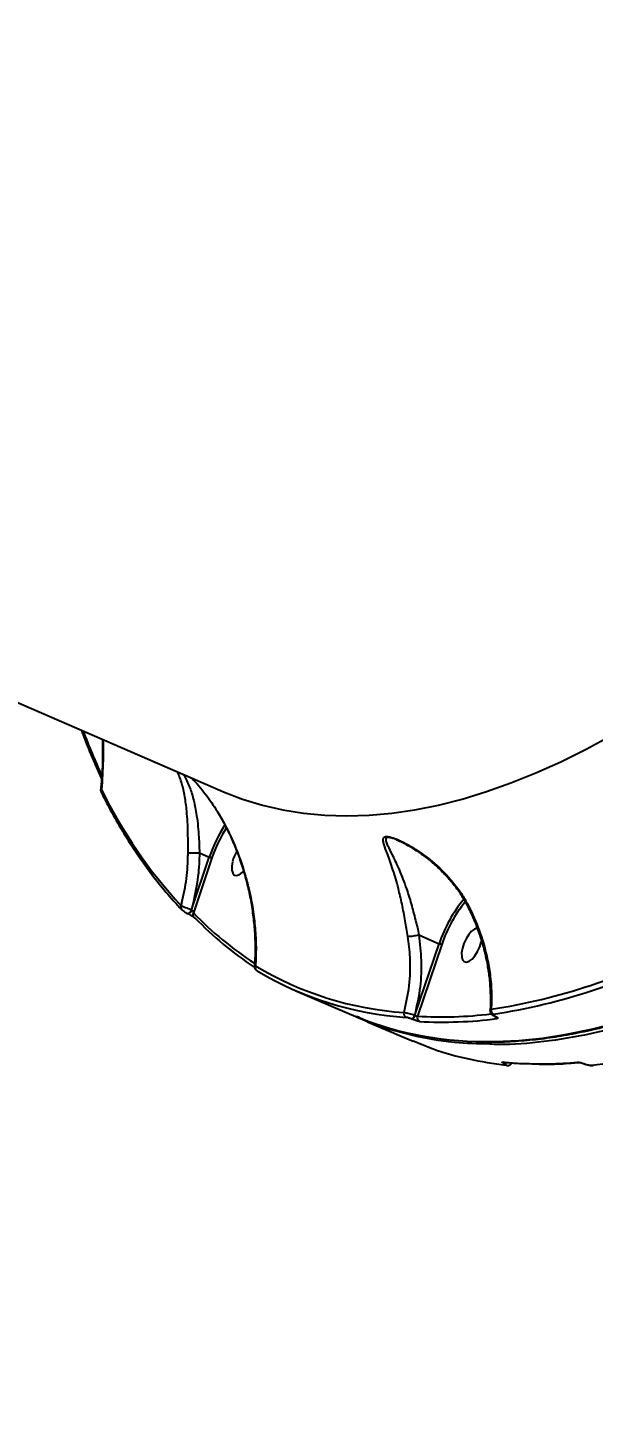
# Model space of a CAD drawing. Header units: millimetres. Extents: x -4153 to 4002, y -5023 to 3197.
# Drawn here: x -209.8 to -69.8, y -2486.2 to -2143.7 of the extents above; entities that cross this region are included whole.
import ezdxf

# ---------------------------------------------------------------- set-up
doc = ezdxf.new("R2010")
doc.units = ezdxf.units.MM
for name, color, linetype in [('DIKOM_ОБЪЕКТ', 7, 'Continuous'), ('DIKOM_РАЗМЕР_ЗОНА', 7, 'Continuous'), ('DIKOM_РАЗМЕР_ОБЪЕКТА', 7, 'Continuous')]:
    doc.layers.add(name, color=color, linetype=linetype)
doc.styles.add('style1', font='arialbd.ttf', dxfattribs={"width": 0.8})
doc.dimstyles.new('1-50', dxfattribs={"dimtxt": 300, "dimasz": 200, "dimexe": 100, "dimexo": 0, "dimgap": 100, "dimtad": 1, "dimtxsty": 'style1', "dimcen": 200, "dimclrd": 7, "dimclre": 7, "dimclrt": 7, "dimadec": 1, "dimazin": 2, "dimtfac": 1, "dimtmove": 0, "dimatfit": 2, "dimfxl": 0, "dimlwd": 25, "dimlwe": 18, "dimarcsym": 0})

# ---------------------------------------------------------------- blocks, each defined once
blk = doc.blocks.new('*D9')
at = {"layer": 'Defpoints', "color": 0, "transparency": 16777216}
for p in [(2370.19, 1747.32), (-2106.31, -2974.61), (1195.51, -2974.61)]:
    blk.add_point(p, dxfattribs=at)
at = {"layer": 'DIKOM_РАЗМЕР_ОБЪЕКТА', "color": 7, "lineweight": 18, "transparency": 16777216}
for p, q in [((2370.19, 1747.32), (-2206.31, 1747.32)), ((1195.51, -2974.61), (-2206.31, -2974.61))]:
    blk.add_line(p, q, dxfattribs=at)
at = {"layer": 'DIKOM_РАЗМЕР_ОБЪЕКТА', "color": 7, "lineweight": 25, "transparency": 16777216}
blk.add_line((-2106.31, 1547.32), (-2106.31, -2774.61), dxfattribs=at)
at = {"layer": 'DIKOM_РАЗМЕР_ОБЪЕКТА', "color": 7, "transparency": 16777216}
for points in [[(-2139.64, 1547.32), (-2072.98, 1547.32), (-2106.31, 1747.32)], [(-2139.64, -2774.61), (-2072.98, -2774.61), (-2106.31, -2974.61)]]:
    blk.add_solid(points, dxfattribs=at)
at = {"layer": 'DIKOM_РАЗМЕР_ОБЪЕКТА', "color": 7, "transparency": 16777216, "insert": (-2359.48, -612.26), "char_height": 300, "attachment_point": 5, "rotation": 90, "style": 'style1'}
blk.add_mtext('{\\fArial|b0|i0|c204|p34;4700}', dxfattribs=at)
blk = doc.blocks.new('*D10')
at = {"layer": 'Defpoints', "color": 0, "transparency": 16777216}
for p in [(4001.69, -909.96), (-3216.31, -1859.46), (4001.69, -4923)]:
    blk.add_point(p, dxfattribs=at)
at = {"layer": 'DIKOM_РАЗМЕР_ЗОНА', "color": 7, "lineweight": 18, "transparency": 16777216}
for p, q in [((4001.69, -909.96), (4001.69, -5023)), ((-3216.31, -1859.46), (-3216.31, -5023))]:
    blk.add_line(p, q, dxfattribs=at)
at = {"layer": 'DIKOM_РАЗМЕР_ЗОНА', "color": 7, "lineweight": 25, "transparency": 16777216}
blk.add_line((-3016.31, -4923), (3801.69, -4923), dxfattribs=at)
at = {"layer": 'DIKOM_РАЗМЕР_ЗОНА', "color": 7, "transparency": 16777216}
for points in [[(-3016.31, -4889.67), (-3016.31, -4956.33), (-3216.31, -4923)], [(3801.69, -4889.67), (3801.69, -4956.33), (4001.69, -4923)]]:
    blk.add_solid(points, dxfattribs=at)
at = {"layer": 'DIKOM_РАЗМЕР_ЗОНА', "color": 7, "transparency": 16777216, "insert": (392.69, -4669.83), "char_height": 300, "attachment_point": 5, "style": 'style1'}
blk.add_mtext('{\\fArial|b0|i0|c204|p34;7200}', dxfattribs=at)
blk = doc.blocks.new('*D11')
at = {"layer": 'Defpoints', "color": 0, "transparency": 16777216}
for p in [(2631.36, 3197.31), (-3702.81, -4429.79), (2071.05, -4429.79)]:
    blk.add_point(p, dxfattribs=at)
at = {"layer": 'DIKOM_РАЗМЕР_ЗОНА', "color": 7, "lineweight": 18, "transparency": 16777216}
for p, q in [((2631.36, 3197.31), (-3802.81, 3197.31)), ((2071.05, -4429.79), (-3802.81, -4429.79))]:
    blk.add_line(p, q, dxfattribs=at)
at = {"layer": 'DIKOM_РАЗМЕР_ЗОНА', "color": 7, "lineweight": 25, "transparency": 16777216}
blk.add_line((-3702.81, 2997.31), (-3702.81, -4229.79), dxfattribs=at)
at = {"layer": 'DIKOM_РАЗМЕР_ЗОНА', "color": 7, "transparency": 16777216}
for points in [[(-3736.14, 2997.31), (-3669.48, 2997.31), (-3702.81, 3197.31)], [(-3736.14, -4229.79), (-3669.48, -4229.79), (-3702.81, -4429.79)]]:
    blk.add_solid(points, dxfattribs=at)
at = {"layer": 'DIKOM_РАЗМЕР_ЗОНА', "color": 7, "transparency": 16777216, "insert": (-3955.98, -616.24), "char_height": 300, "attachment_point": 5, "rotation": 90, "style": 'style1'}
blk.add_mtext('{\\fArial|b0|i0|c204|p34;7600}', dxfattribs=at)
blk = doc.blocks.new('*D12')
at = {"layer": 'Defpoints', "color": 0, "transparency": 16777216}
for p in [(-1688.31, 690.56), (2486.69, 690.56), (-1688.31, -3442.2)]:
    blk.add_point(p, dxfattribs=at)
at = {"layer": 'DIKOM_РАЗМЕР_ОБЪЕКТА', "color": 7, "lineweight": 18, "transparency": 16777216}
for p, q in [((-1688.31, 690.56), (-1688.31, -3542.2)), ((2486.69, 690.56), (2486.69, -3542.2))]:
    blk.add_line(p, q, dxfattribs=at)
at = {"layer": 'DIKOM_РАЗМЕР_ОБЪЕКТА', "color": 7, "lineweight": 25, "transparency": 16777216}
blk.add_line((2286.69, -3442.2), (-1488.31, -3442.2), dxfattribs=at)
at = {"layer": 'DIKOM_РАЗМЕР_ОБЪЕКТА', "color": 7, "transparency": 16777216}
for points in [[(-1488.31, -3408.87), (-1488.31, -3475.54), (-1688.31, -3442.2)], [(2286.69, -3408.87), (2286.69, -3475.54), (2486.69, -3442.2)]]:
    blk.add_solid(points, dxfattribs=at)
at = {"layer": 'DIKOM_РАЗМЕР_ОБЪЕКТА', "color": 7, "transparency": 16777216, "insert": (399.19, -3189.03), "char_height": 300, "attachment_point": 5, "style": 'style1'}
blk.add_mtext('{\\fArial|b0|i0|c204|p34;4175}', dxfattribs=at)

msp = doc.modelspace()

# ---------------------------------------------------------------- linework, layer by layer
at = {"layer": 'DIKOM_ОБЪЕКТ', "color": 7, "linetype": 'Continuous'}
for p, q in [((-430.948, -2215.977), (-162.056, -2332.429)), ((-169.272, -2361.923), (-164.874, -2348.894)), ((-167.32, -2347.837), (-167.313, -2347.838)), ((-167.313, -2347.838), (-164.874, -2348.894)), ((-164.228, -2349.075), (-168.807, -2362.641)), ((-169.299, -2361.911), (-169.272, -2361.923)), ((-170.165, -2362.83), (-170.138, -2362.842)), ((-113.022, -2368.109), (-107.976, -2370.295)), ((-113.989, -2387.99), (-107.976, -2370.295)), ((-107.33, -2370.477), (-113.357, -2388.21)), ((-143.41, -2381.914), (-130.156, -2387.655)), ((-114.788, -2388.92), (-114.833, -2388.901)), ((-114.035, -2387.97), (-113.989, -2387.99)), ((-94.334, -2388.13), (-94.269, -2388.159)), ((-94.219, -2388.144), (-94.153, -2388.173)), ((-91.974, -2399.627), (-91.967, -2399.628)), ((-72.074, -2399.967), (-72.067, -2399.969))]:
    msp.add_line(p, q, dxfattribs=at)
at = {"layer": 'DIKOM_ОБЪЕКТ', "color": 7, "linetype": 'Continuous', "flags": 128}
for points in [[(-162.056, -2332.429), (-161.373, -2332.721), (-156.608, -2334.534), (-151.708, -2336.019), (-146.675, -2337.175), (-141.516, -2338), (-136.235, -2338.494), (-130.836, -2338.656), (-125.325, -2338.487), (-119.708, -2337.985), (-113.988, -2337.153), (-108.172, -2335.989), (-102.265, -2334.497), (-96.272, -2332.676), (-90.199, -2330.529), (-84.052, -2328.057), (-77.836, -2325.264), (-71.557, -2322.151), (-65.221, -2318.721)], [(-159.12, -2349.991), (-159.311, -2351.124), (-159.298, -2352.104), (-159.082, -2352.85), (-158.68, -2353.302), (-158.125, -2353.424), (-157.461, -2353.206), (-156.744, -2352.665), (-156.413, -2352.322)], [(-169.299, -2361.911), (-169.388, -2362.135), (-169.5, -2362.347), (-169.627, -2362.533), (-169.763, -2362.682), (-169.898, -2362.787), (-170.026, -2362.84), (-170.139, -2362.839), (-170.165, -2362.83)], [(-169.272, -2361.923), (-169.361, -2362.147), (-169.473, -2362.358), (-169.6, -2362.544), (-169.736, -2362.694), (-169.871, -2362.798), (-169.999, -2362.852), (-170.112, -2362.85), (-170.138, -2362.842)], [(-168.702, -2363.692), (-168.596, -2363.784), (-168.444, -2363.871)], [(-98.517, -2366.424), (-98.556, -2366.426), (-99.22, -2366.644), (-99.937, -2367.185), (-100.651, -2368.004), (-101.304, -2369.036), (-101.842, -2370.197), (-102.221, -2371.392)], [(-102.221, -2371.392), (-102.413, -2372.525), (-102.399, -2373.504), (-102.183, -2374.25), (-101.781, -2374.703), (-101.226, -2374.825), (-100.563, -2374.607), (-99.845, -2374.066), (-99.131, -2373.246), (-98.479, -2372.215), (-97.941, -2371.054), (-97.561, -2369.859), (-97.49, -2369.545)], [(-96.751, -2394.498), (-94.08, -2394.485), (-88.284, -2394.215), (-82.384, -2393.614), (-76.383, -2392.684), (-70.286, -2391.425), (-64.1, -2389.839)], [(-94.334, -2388.13), (-94.293, -2388.143), (-94.219, -2388.144)], [(-94.274, -2388.156), (-94.227, -2388.171), (-94.153, -2388.173)], [(-91.966, -2399.628), (-92.04, -2399.618), (-92.207, -2399.567)], [(-91.247, -2400.382), (-91.308, -2400.372), (-91.469, -2400.323)], [(-72.067, -2399.969), (-72.064, -2399.971), (-71.998, -2399.97)]]:
    msp.add_lwpolyline(points, dxfattribs=at)
at = {"layer": 'DIKOM_ОБЪЕКТ', "color": 7, "linetype": 'Continuous'}
for centre, radius, start, end in [((-39.206, -2258.515), 167.668, 200.66737, 204.72103), ((-190.85, -2332.588), 0.798, 149.50711, 205.29275), ((-85.01, -2280.132), 118.564, 206.04106, 222.92583), ((-130.288, -2360.705), 36.547, 147.22615, 161.14602), ((-130.612, -2360.565), 35.526, 147.74355, 161.13005), ((-149.392, -2352.425), 10.028, 150.13346, 165.95119), ((-171.048, -2361.275), 0.873, 153.10948, 221.96093), ((-168.049, -2363.096), 0.884, 149.01019, 222.39298), ((-105.38, -2301.229), 88.286, 224.07532, 236.82697), ((-76.076, -2380.823), 33.592, 140.15035, 161.73453), ((-76.345, -2380.71), 32.631, 140.43541, 161.72285), ((-104.786, -2302.227), 88.613, 224.07927, 236.46926), ((-119.081, -2232.779), 155.588, 278.87095, 297.53617), ((-118.569, -2233.666), 155.924, 278.87053, 297.53658), ((-152.599, -2376.152), 0.915, 155.90104, 243.94406), ((-111.166, -2305.215), 82.255, 239.07762, 266.18631), ((-110.638, -2306.255), 82.436, 239.07717, 266.18606), ((-94.05, -2386.767), 1.07, 165.88367, 243.64388), ((-96.541, -2308.52), 85.978, 246.98514, 269.86028), ((-115.667, -2387.598), 1.018, 162.2466, 243.46869), ((-115.237, -2387.746), 1.224, 289.29794, 349.42454), ((-115.191, -2387.766), 1.222, 289.26824, 349.47115), ((-112.399, -2388.583), 1.028, 158.72221, 243.28473), ((-107.464, -2286.45), 101.931, 266.6859, 276.95505), ((-106.952, -2287.133), 102.538, 266.69647, 277.43368), ((-93.269, -2387.909), 0.992, 196.62578, 245.16922), ((-91.828, -2399.247), 0.704, 269.26111, 324.31932), ((-73.468, -2398.862), 0.787, 246.67002, 275.94217), ((-69.897, -2399.637), 0.78, 246.62928, 276.06712)]:
    msp.add_arc(centre, radius, start, end, dxfattribs=at)
for points, knots in [([(-96.432, -2394.537), (-96.015, -2394.549), (-93.808, -2394.611), (-89.713, -2394.431), (-84.149, -2393.984), (-78.485, -2393.218), (-72.736, -2392.163), (-66.904, -2390.813), (-60.994, -2389.169), (-55.011, -2387.233), (-48.959, -2385.007), (-42.843, -2382.491), (-36.668, -2379.689), (-30.438, -2376.603), (-24.158, -2373.234), (-17.834, -2369.586), (-11.469, -2365.661), (-5.068, -2361.462), (1.363, -2356.993), (7.82, -2352.257), (14.298, -2347.258), (20.792, -2342), (27.298, -2336.485), (33.81, -2330.72), (40.324, -2324.708), (46.835, -2318.454), (53.338, -2311.962), (59.828, -2305.237), (66.3, -2298.285), (72.75, -2291.11), (79.173, -2283.719), (85.563, -2276.115), (91.917, -2268.307), (98.229, -2260.298), (104.495, -2252.095), (110.71, -2243.705), (116.869, -2235.134), (122.969, -2226.388), (129.003, -2217.473), (134.968, -2208.397), (140.86, -2199.166), (146.673, -2189.787), (152.404, -2180.267), (158.047, -2170.614), (163.6, -2160.834), (169.057, -2150.934), (173.825, -2142.039), (176.746, -2136.421), (177.915, -2134.173)], [0, 0, 0, 0, 0.0051793, 0.02739, 0.0496129, 0.0718476, 0.094093, 0.1163478, 0.1386107, 0.1608805, 0.1831557, 0.2054353, 0.2277184, 0.2500037, 0.2722902, 0.294578, 0.3168663, 0.3391542, 0.3614419, 0.3837289, 0.4060148, 0.4283, 0.4505842, 0.4728673, 0.4951492, 0.5174302, 0.5397103, 0.561989, 0.5842668, 0.6065436, 0.6288197, 0.6510948, 0.6733689, 0.6956427, 0.7179155, 0.7401876, 0.7624589, 0.7847299, 0.8070003, 0.8292702, 0.8515396, 0.8738085, 0.8960771, 0.9183452, 0.9406133, 0.9628808, 0.9851483, 1, 1, 1, 1]), ([(105.209, -2253.156), (102.721, -2256.423), (96.019, -2265.224), (84.942, -2278.907), (71.985, -2293.95), (58.794, -2308.228), (45.412, -2321.671), (31.88, -2334.208), (18.496, -2345.564), (5.303, -2355.726), (-7.662, -2364.711), (-20.61, -2372.665), (-33.495, -2379.513), (-46.269, -2385.209), (-58.648, -2389.615), (-70.612, -2392.784), (-82.091, -2394.622), (-90.388, -2395.389), (-94.707, -2395.146), (-95.465, -2395.103)], [0, 0, 0, 0, 0.0369366, 0.0995097, 0.162131, 0.2247044, 0.2890949, 0.3535379, 0.4179286, 0.4805017, 0.5431232, 0.6056961, 0.6700866, 0.73453, 0.7989206, 0.8614936, 0.9241148, 0.986688, 1, 1, 1, 1]), ([(-196.499, -2317.512), (-196.234, -2318.244), (-195.21, -2321.073), (-193.557, -2325.08), (-192.098, -2328.249), (-191.522, -2329.502)], [0, 0, 0, 0, 0.1743495, 0.6735815, 1, 1, 1, 1]), ([(-191.287, -2319.769), (-191.275, -2321.548), (-191.25, -2325.128), (-191.431, -2329.23), (-191.681, -2331.52), (-191.742, -2332.077)], [0, 0, 0, 0, 0.4276905, 0.8607057, 1, 1, 1, 1]), ([(-191.209, -2319.804), (-191.186, -2320.229), (-191.097, -2321.945), (-191.152, -2326.096), (-191.384, -2329.764), (-191.538, -2332.184)], [0, 0, 0, 0, 0.1007883, 0.4067706, 1, 1, 1, 1]), ([(-170.13, -2347.809), (-170.125, -2346.202), (-170.116, -2343.594), (-170.234, -2340.175), (-170.458, -2337.055), (-170.899, -2333.81), (-171.635, -2330.478), (-172.34, -2328.733), (-172.711, -2327.814)], [0, 0, 0, 0, 0.1907456, 0.3095396, 0.4310644, 0.6102612, 0.794864, 1, 1, 1, 1]), ([(-171.199, -2328.469), (-170.721, -2329.387), (-169.818, -2331.122), (-168.806, -2334.385), (-168.134, -2337.524), (-167.725, -2340.555), (-167.456, -2343.808), (-167.32, -2346.312), (-167.32, -2347.836), (-167.32, -2347.837)], [0, 0, 0, 0, 0.20663566, 0.39048769, 0.57405523, 0.69385033, 0.81355587, 0.99994167, 1, 1, 1, 1]), ([(-169.166, -2329.35), (-168.037, -2330.606), (-165.739, -2333.163), (-163.825, -2336.085), (-162.852, -2337.573)], [0, 0, 0, 0, 0.4911414, 1, 1, 1, 1]), ([(-191.748, -2332.078), (-191.754, -2332.16), (-191.771, -2332.382), (-191.695, -2332.669), (-191.6, -2332.85), (-191.561, -2332.924)], [0, 0, 0, 0, 0.2547513, 0.6933432, 1, 1, 1, 1]), ([(-191.739, -2332.078), (-191.73, -2332.087), (-191.716, -2332.101), (-191.582, -2332.163), (-191.538, -2332.184)], [0, 0, 0, 0, 0.6661689, 1, 1, 1, 1]), ([(-191.571, -2332.929), (-191.079, -2333.895), (-189.652, -2336.695), (-187.167, -2341.135), (-184.065, -2346.159), (-180.803, -2350.918), (-177.385, -2355.406), (-174.334, -2359.029), (-172.397, -2361.108), (-171.695, -2361.862)], [0, 0, 0, 0, 0.0864552, 0.2506158, 0.4147418, 0.5788123, 0.7428152, 0.9067425, 1, 1, 1, 1]), ([(-162.855, -2337.648), (-162.52, -2338.192), (-161.544, -2339.778), (-160.127, -2342.558), (-158.583, -2345.989), (-157.22, -2349.598), (-156.043, -2353.357), (-155.069, -2357.236), (-154.317, -2361.2), (-153.793, -2365.225), (-153.524, -2369.259), (-153.481, -2372.842), (-153.642, -2375.024), (-153.707, -2375.906)], [0, 0, 0, 0, 0.04581605, 0.13344996, 0.22395434, 0.31745664, 0.41391313, 0.51306101, 0.61440035, 0.71749997, 0.8229151, 0.9283823, 1, 1, 1, 1]), ([(-162.852, -2337.573), (-162.677, -2337.864), (-161.794, -2339.328), (-160.333, -2342.036), (-158.025, -2347.043), (-156.254, -2352.096), (-154.873, -2357.46), (-154.041, -2361.772), (-153.476, -2366.48), (-153.231, -2371.175), (-153.366, -2374.244), (-153.434, -2375.778)], [0, 0, 0, 0, 0.0242969, 0.1222497, 0.2202164, 0.4215172, 0.5118842, 0.6322331, 0.752591, 0.8762951, 1, 1, 1, 1]), ([(-115.713, -2368.46), (-115.923, -2367.18), (-116.374, -2364.433), (-117.152, -2360.438), (-118.16, -2356.136), (-119.405, -2351.876), (-120.679, -2348.333), (-121.522, -2346.082), (-121.849, -2344.81), (-121.835, -2344.09), (-121.475, -2343.813), (-120.936, -2343.741), (-120.092, -2343.844), (-118.282, -2344.489), (-115.947, -2345.642), (-112.528, -2347.707), (-108.358, -2350.9), (-104.709, -2354.749), (-102.207, -2358.188), (-101.205, -2360.012), (-100.702, -2360.929)], [0, 0, 0, 0, 0.0590579, 0.1267741, 0.1965311, 0.2899989, 0.3861949, 0.4527713, 0.4864331, 0.5209077, 0.5489151, 0.5542521, 0.5800485, 0.6152124, 0.6617349, 0.7094968, 0.8061404, 0.9056077, 0.9525564, 1, 1, 1, 1]), ([(-118.116, -2344.755), (-118.135, -2344.746), (-118.749, -2344.441), (-119.735, -2344.121), (-120.535, -2343.996), (-121.002, -2344.069), (-121.262, -2344.357), (-121.135, -2345.072), (-120.581, -2346.349), (-119.45, -2348.571), (-117.812, -2352.045), (-116.199, -2356.18), (-114.863, -2360.361), (-113.936, -2364.223), (-113.168, -2366.852), (-113.028, -2368.108), (-113.028, -2368.109)], [0, 0, 0, 0, 0.0017935, 0.0560552, 0.0946222, 0.1025871, 0.1449495, 0.1988337, 0.2531068, 0.3620325, 0.5192389, 0.6763341, 0.7900221, 0.9035394, 0.9999451, 1, 1, 1, 1]), ([(-118.116, -2344.756), (-118.003, -2344.803), (-117.486, -2345.02), (-116.417, -2345.564), (-114.798, -2346.479), (-112.793, -2347.767), (-110.485, -2349.476), (-108.052, -2351.586), (-105.791, -2353.895), (-103.817, -2356.32), (-102.181, -2358.687), (-101.307, -2360.327), (-100.892, -2361.105)], [0, 0, 0, 0, 0.0178574, 0.0820698, 0.1578955, 0.2574185, 0.3822628, 0.5139891, 0.6524667, 0.7764452, 0.8940039, 1, 1, 1, 1]), ([(-171.827, -2360.88), (-171.376, -2358.884), (-170.493, -2354.968), (-170.158, -2350.543), (-170.134, -2348.185), (-170.13, -2347.809)], [0, 0, 0, 0, 0.46652485, 0.91500923, 1, 1, 1, 1]), ([(-170.13, -2347.809), (-170.12, -2347.809), (-170.032, -2347.81), (-169.774, -2347.812), (-169.245, -2347.817), (-168.601, -2347.823), (-167.923, -2347.83), (-167.517, -2347.835), (-167.32, -2347.837)], [0, 0, 0, 0, 0.02594048, 0.22027618, 0.41786418, 0.61546122, 0.81310507, 1, 1, 1, 1]), ([(-167.313, -2347.838), (-167.319, -2348.226), (-167.358, -2350.682), (-167.749, -2355.451), (-168.764, -2359.681), (-169.299, -2361.911)], [0, 0, 0, 0, 0.0814784, 0.5156596, 1, 1, 1, 1]), ([(-164.228, -2349.075), (-164.235, -2349.075), (-164.253, -2349.074), (-164.308, -2349.069), (-164.411, -2349.05), (-164.564, -2349.008), (-164.727, -2348.955), (-164.825, -2348.914), (-164.874, -2348.894)], [0, 0, 0, 0, 0.0536195, 0.1414015, 0.3560921, 0.5708421, 0.7852929, 1, 1, 1, 1]), ([(-171.827, -2360.88), (-171.735, -2360.92), (-171.538, -2361.004), (-171.055, -2361.204), (-170.476, -2361.439), (-169.863, -2361.687), (-169.488, -2361.836), (-169.299, -2361.911)], [0, 0, 0, 0, 0.1847917, 0.3988319, 0.6012457, 0.7990034, 1, 1, 1, 1]), ([(-171.694, -2361.856), (-171.657, -2361.895), (-171.499, -2362.064), (-171.183, -2362.283), (-170.706, -2362.569), (-170.35, -2362.752), (-170.17, -2362.825), (-170.127, -2362.843)], [0, 0, 0, 0, 0.0986134, 0.4321922, 0.6860119, 0.9232373, 1, 1, 1, 1]), ([(-169.272, -2361.923), (-169.236, -2361.941), (-169.191, -2361.965), (-169.102, -2362.036), (-169.005, -2362.14), (-168.903, -2362.305), (-168.833, -2362.479), (-168.815, -2362.589), (-168.807, -2362.641)], [0, 0, 0, 0, 0.1271183, 0.1626131, 0.3403975, 0.5453885, 0.7831209, 1, 1, 1, 1]), ([(-100.905, -2361.11), (-100.626, -2361.654), (-99.798, -2363.272), (-98.657, -2366.063), (-97.478, -2369.454), (-96.546, -2372.9), (-95.861, -2376.357), (-95.42, -2379.801), (-95.26, -2383.193), (-95.26, -2385.537), (-95.382, -2386.713), (-95.392, -2386.81)], [0, 0, 0, 0, 0.06580765, 0.19566634, 0.3265812, 0.45839994, 0.59066243, 0.72269581, 0.85525923, 0.98805671, 1, 1, 1, 1]), ([(-100.854, -2361.085), (-100.862, -2361.081), (-100.886, -2361.072), (-100.81, -2361.008), (-100.729, -2360.949), (-100.702, -2360.929)], [0, 0, 0, 0, 0.2761338, 0.7507478, 1, 1, 1, 1]), ([(-100.702, -2360.929), (-99.769, -2362.935), (-97.881, -2366.999), (-96.29, -2372.564), (-95.368, -2377.575), (-94.939, -2381.999), (-95.038, -2384.997), (-95.088, -2386.506)], [0, 0, 0, 0, 0.2398776, 0.4858727, 0.6394255, 0.8185499, 1, 1, 1, 1]), ([(-170.136, -2362.843), (-170.127, -2362.847), (-170.028, -2362.887), (-169.779, -2363.008), (-169.422, -2363.199), (-169.071, -2363.413), (-168.831, -2363.581), (-168.714, -2363.68), (-168.705, -2363.689), (-168.702, -2363.692)], [0, 0, 0, 0, 0.01662039, 0.18808748, 0.37691926, 0.57943155, 0.78936045, 0.92577965, 1, 1, 1, 1]), ([(-116.636, -2387.287), (-116.157, -2385.094), (-115.184, -2380.647), (-114.982, -2374.252), (-115.492, -2370.208), (-115.713, -2368.46)], [0, 0, 0, 0, 0.35585582, 0.72148168, 1, 1, 1, 1]), ([(-115.713, -2368.46), (-115.694, -2368.46), (-115.621, -2368.46), (-115.399, -2368.454), (-114.961, -2368.417), (-114.328, -2368.338), (-113.647, -2368.231), (-113.234, -2368.149), (-113.028, -2368.109)], [0, 0, 0, 0, 0.03808439, 0.14918964, 0.36194498, 0.57464497, 0.78729653, 1, 1, 1, 1]), ([(-113.022, -2368.109), (-112.768, -2370.209), (-112.255, -2374.457), (-112.533, -2381.192), (-113.517, -2385.634), (-114.035, -2387.97)], [0, 0, 0, 0, 0.3165721, 0.6406597, 1, 1, 1, 1]), ([(-113.028, -2368.109), (-113.027, -2368.108), (-113.025, -2368.108), (-113.023, -2368.109), (-113.022, -2368.109)], [0, 0, 0, 0, 0.60790073, 1, 1, 1, 1]), ([(-107.33, -2370.477), (-107.339, -2370.476), (-107.357, -2370.476), (-107.413, -2370.469), (-107.512, -2370.45), (-107.665, -2370.409), (-107.829, -2370.355), (-107.927, -2370.315), (-107.976, -2370.295)], [0, 0, 0, 0, 0.0701278, 0.1412984, 0.3560905, 0.5705614, 0.7854559, 1, 1, 1, 1]), ([(-153.691, -2375.909), (-153.693, -2375.994), (-153.699, -2376.164), (-153.618, -2376.396), (-153.507, -2376.583), (-153.389, -2376.712), (-153.288, -2376.798), (-153.188, -2376.869), (-153.115, -2376.913), (-153.069, -2376.94)], [0, 0, 0, 0, 0.1668514, 0.3357088, 0.480716, 0.601772, 0.7016946, 0.8121685, 1, 1, 1, 1]), ([(-153.676, -2375.907), (-153.681, -2375.895), (-153.71, -2375.828), (-153.585, -2375.794), (-153.455, -2375.78), (-153.434, -2375.778)], [0, 0, 0, 0, 0.1623872, 0.8658361, 1, 1, 1, 1]), ([(-95.355, -2386.814), (-95.358, -2386.77), (-95.367, -2386.644), (-95.198, -2386.56), (-95.088, -2386.506)], [0, 0, 0, 0, 0.3468682, 1, 1, 1, 1]), ([(-128.457, -2388.383), (-126.383, -2389.282), (-121.735, -2391.297), (-117.038, -2393.261), (-114.435, -2394.349)], [0, 0, 0, 0, 0.445973, 1, 1, 1, 1]), ([(-95.465, -2395.103), (-98.406, -2395.033), (-105.056, -2394.872), (-114.84, -2393.037), (-122.894, -2390.832), (-127.226, -2388.799), (-128.398, -2388.249)], [0, 0, 0, 0, 0.2506456, 0.56687, 0.8828379, 1, 1, 1, 1]), ([(-116.636, -2387.287), (-116.514, -2387.298), (-116.27, -2387.32), (-115.705, -2387.442), (-115.071, -2387.614), (-114.488, -2387.8), (-114.164, -2387.922), (-114.035, -2387.97)], [0, 0, 0, 0, 0.2142644, 0.4282803, 0.6427372, 0.8575799, 1, 1, 1, 1]), ([(-114.833, -2388.901), (-114.897, -2388.874), (-115.057, -2388.806), (-115.346, -2388.702), (-115.66, -2388.603), (-115.94, -2388.532), (-116.061, -2388.517), (-116.121, -2388.509)], [0, 0, 0, 0, 0.1423061, 0.3570278, 0.5715663, 0.7857096, 1, 1, 1, 1]), ([(-112.861, -2389.501), (-112.952, -2389.49), (-113.134, -2389.469), (-113.554, -2389.363), (-114.024, -2389.216), (-114.455, -2389.06), (-114.693, -2388.96), (-114.788, -2388.92)], [0, 0, 0, 0, 0.215032, 0.4300327, 0.644714, 0.8592019, 1, 1, 1, 1]), ([(-113.989, -2387.99), (-113.958, -2388.003), (-113.878, -2388.037), (-113.736, -2388.092), (-113.582, -2388.147), (-113.445, -2388.191), (-113.386, -2388.204), (-113.357, -2388.21)], [0, 0, 0, 0, 0.1408398, 0.3552737, 0.5700207, 0.7849799, 1, 1, 1, 1]), ([(-95.367, -2386.815), (-95.376, -2386.867), (-95.403, -2387.031), (-95.319, -2387.294), (-95.166, -2387.562), (-94.945, -2387.786), (-94.679, -2387.974), (-94.426, -2388.081), (-94.298, -2388.135)], [0, 0, 0, 0, 0.0795156, 0.2529128, 0.4102577, 0.5674706, 0.7812095, 1, 1, 1, 1]), ([(-94.525, -2387.725), (-94.575, -2387.738), (-94.673, -2387.762), (-94.68, -2387.848), (-94.573, -2387.958), (-94.4, -2388.062), (-94.266, -2388.123), (-94.219, -2388.144)], [0, 0, 0, 0, 0.2288401, 0.4578825, 0.6785102, 0.8884527, 1, 1, 1, 1]), ([(-94.275, -2388.159), (-94.225, -2388.18), (-94.106, -2388.231), (-94.002, -2388.29), (-93.95, -2388.327), (-93.957, -2388.321), (-93.958, -2388.32)], [0, 0, 0, 0, 0.2716281, 0.6458598, 0.9259153, 1, 1, 1, 1]), ([(-94.153, -2388.173), (-94.084, -2388.204), (-93.878, -2388.297), (-93.614, -2388.457), (-93.452, -2388.625), (-93.46, -2388.756), (-93.611, -2388.792), (-93.686, -2388.809)], [0, 0, 0, 0, 0.1083174, 0.3204581, 0.5430768, 0.7715639, 1, 1, 1, 1]), ([(-70.206, -2400.353), (-66.604, -2399.882), (-59.4, -2398.941), (-48.15, -2396.13), (-36.616, -2392.374), (-28.689, -2388.933), (-24.725, -2387.212)], [0, 0, 0, 0, 0.2485973, 0.4971931, 0.7485961, 1, 1, 1, 1]), ([(-114.398, -2394.26), (-112.761, -2394.963), (-108.34, -2396.86), (-100.714, -2398.959), (-94.55, -2399.868), (-91.469, -2400.323)], [0, 0, 0, 0, 0.2272562, 0.6136287, 1, 1, 1, 1]), ([(-91.837, -2399.952), (-91.853, -2399.944), (-91.996, -2399.879), (-92.226, -2399.762), (-92.4, -2399.637), (-92.411, -2399.561), (-92.275, -2399.565), (-92.207, -2399.567)], [0, 0, 0, 0, 0.0298747, 0.2617266, 0.5039129, 0.7520108, 1, 1, 1, 1]), ([(-92.207, -2399.567), (-91.905, -2399.596), (-90.394, -2399.738), (-87.529, -2399.951), (-84.902, -2399.949), (-83.523, -2399.948)], [0, 0, 0, 0, 0.1061869, 0.5309645, 1, 1, 1, 1]), ([(-91.469, -2400.323), (-91.402, -2400.326), (-91.27, -2400.333), (-91.28, -2400.261), (-91.451, -2400.139), (-91.678, -2400.024), (-91.819, -2399.96), (-91.837, -2399.952)], [0, 0, 0, 0, 0.2478519, 0.4958845, 0.7363983, 0.9670223, 1, 1, 1, 1]), ([(-91.247, -2400.378), (-91.218, -2400.382), (-91.107, -2400.399), (-90.908, -2400.398), (-90.6, -2400.329), (-90.302, -2400.163), (-90.165, -2399.975), (-90.094, -2399.879)], [0, 0, 0, 0, 0.083296, 0.3257218, 0.5391542, 0.7624386, 1, 1, 1, 1]), ([(-83.523, -2399.948), (-82.617, -2399.968), (-79.432, -2400.039), (-76.137, -2399.774), (-73.779, -2399.584)], [0, 0, 0, 0, 0.2847356, 1, 1, 1, 1]), ([(-83.223, -2400.033), (-82.425, -2400.045), (-79.822, -2400.082), (-76.594, -2399.942), (-74.134, -2399.691), (-73.549, -2399.631)], [0, 0, 0, 0, 0.2519062, 0.8219535, 1, 1, 1, 1]), ([(-73.779, -2399.584), (-73.76, -2399.582), (-73.656, -2399.575), (-73.397, -2399.593), (-72.957, -2399.673), (-72.465, -2399.802), (-72.154, -2399.914), (-71.998, -2399.97)], [0, 0, 0, 0, 0.0545769, 0.2913257, 0.527865, 0.7639688, 1, 1, 1, 1]), ([(-73.396, -2399.645), (-73.398, -2399.645), (-73.403, -2399.646), (-73.35, -2399.645), (-73.23, -2399.656), (-73.01, -2399.691), (-72.692, -2399.764), (-72.353, -2399.863), (-72.155, -2399.939), (-72.075, -2399.97)], [0, 0, 0, 0, 0.03965138, 0.13380541, 0.25225882, 0.4197299, 0.61770291, 0.84494648, 1, 1, 1, 1]), ([(-72.067, -2399.967), (-72.037, -2399.979), (-71.789, -2400.08), (-71.258, -2400.245), (-70.522, -2400.392), (-70.084, -2400.459), (-69.838, -2400.41), (-69.815, -2400.406)], [0, 0, 0, 0, 0.0398546, 0.3355363, 0.6308762, 0.9655451, 1, 1, 1, 1]), ([(-71.998, -2399.97), (-71.841, -2400.027), (-71.528, -2400.139), (-71.032, -2400.269), (-70.59, -2400.348), (-70.33, -2400.363), (-70.225, -2400.355), (-70.206, -2400.353)], [0, 0, 0, 0, 0.2364112, 0.472952, 0.7098646, 0.9468623, 1, 1, 1, 1])]:
    msp.add_open_spline(points, degree=3, knots=knots, dxfattribs=at)

# ---------------------------------------------------------------- dimensions: what is measured, and where the dimension line sits
at = {"layer": 'DIKOM_РАЗМЕР_ЗОНА'}
dim = msp.add_linear_dim(base=(-3702.81, -4429.789), p1=(2631.356, 3197.305), p2=(2071.052, -4429.789), angle=90, text='{\\fArial|b0|i0|c204|p34;7600}', dimstyle='1-50', dxfattribs=at)
dim.commit()
dim.dimension.update_dxf_attribs({"geometry": '*D11', "text_midpoint": (-3702.81, -616.242), "dimtype": 160})
dim = msp.add_linear_dim(base=(4001.69, -4923), p1=(-3216.31, -1859.463), p2=(4001.69, -909.963), text='{\\fArial|b0|i0|c204|p34;7200}', dimstyle='1-50', dxfattribs=at)
dim.commit()
dim.dimension.update_dxf_attribs({"geometry": '*D10', "text_midpoint": (392.69, -4923), "dimtype": 160})
at = {"layer": 'DIKOM_РАЗМЕР_ОБЪЕКТА'}
dim = msp.add_linear_dim(base=(-2106.31, -2974.611), p1=(2370.191, 1747.316), p2=(1195.51, -2974.611), angle=90, text='{\\fArial|b0|i0|c204|p34;4700}', dimstyle='1-50', dxfattribs=at)
dim.commit()
dim.dimension.update_dxf_attribs({"geometry": '*D9', "text_midpoint": (-2106.31, -612.262), "dimtype": 160})
dim = msp.add_linear_dim(base=(-1688.31, -3442.202), p1=(2486.69, 690.555), p2=(-1688.31, 690.555), text='{\\fArial|b0|i0|c204|p34;<>}', dimstyle='1-50', dxfattribs=at)
dim.commit()
dim.dimension.update_dxf_attribs({"geometry": '*D12', "text_midpoint": (399.19, -3442.202), "dimtype": 160})

doc.saveas('drawing.dxf')
